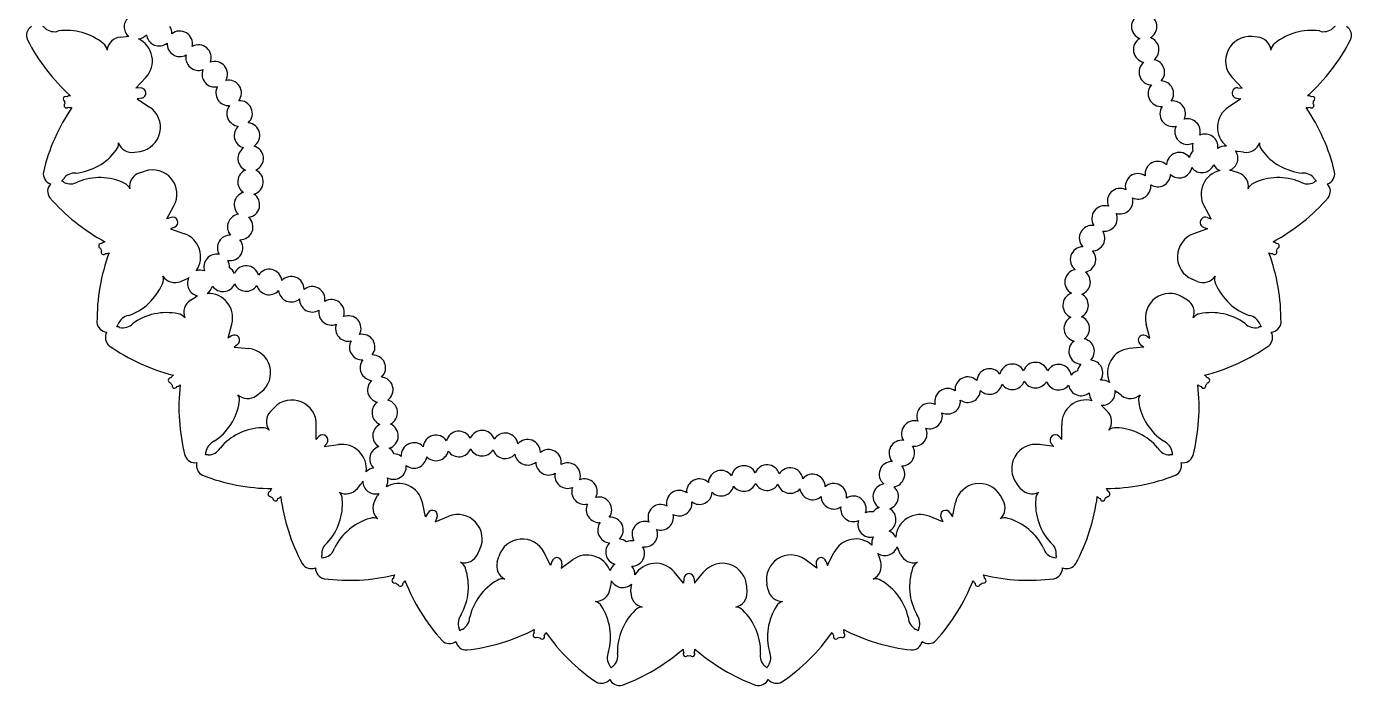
# Model space of a CAD drawing. Extents: x -11 to 241, y -9 to 175.
# Drawn here: x -11.3 to 129.4, y -8.6 to 61.4 of the extents above; entities that cross this region are included whole.
import ezdxf

# ---------------------------------------------------------------- set-up
doc = ezdxf.new("R2010")
doc.units = 0
doc.layers.get('0').update_dxf_attribs({"linetype": 'CONTINUOUS'})

msp = doc.modelspace()

# ---------------------------------------------------------------- linework, layer by layer
for p, q in [((-1.343362, 60.244118), (-0.741415, 60.290381)), ((119.396387, 60.244118), (118.794439, 60.290381)), ((0.29894, 54.812762), (1.356679, 55.958737)), ((117.754085, 54.812762), (116.696345, 55.958737)), ((0.747686, 54.845697), (0.29894, 54.812762)), ((0.88012, 53.755005), (0.436531, 53.679591)), ((0.436531, 53.679591), (1.737785, 52.820049)), ((117.616493, 53.679591), (116.315239, 52.820049)), ((117.172904, 53.755005), (117.616493, 53.679591)), ((117.305338, 54.845697), (117.754085, 54.812762)), ((0.14176, 48.013032), (0.737288, 48.112168)), ((117.911264, 48.013032), (117.315736, 48.112168)), ((0.679993, 45.829338), (1.253377, 46.018312)), ((117.373032, 45.829338), (116.799647, 46.018312)), ((3.574381, 40.948836), (4.327135, 42.314645)), ((114.478643, 40.948836), (113.72589, 42.314645)), ((4.002206, 41.088206), (3.574381, 40.948836)), ((114.050819, 41.088206), (114.478643, 40.948836)), ((4.391811, 40.060901), (3.97916, 39.881521)), ((3.97916, 39.881521), (5.448303, 39.358366)), ((114.073864, 39.881521), (112.604721, 39.358366)), ((113.661213, 40.060901), (114.073864, 39.881521)), ((5.049051, 34.309078), (5.603549, 34.547853)), ((113.003974, 34.309078), (112.449476, 34.547853)), ((6.094235, 32.317645), (6.605734, 32.638349)), ((111.958789, 32.317645), (111.447291, 32.638349)), ((10.072499, 28.271634), (10.476519, 29.777902)), ((107.980526, 28.271634), (107.576505, 29.777902)), ((10.454538, 28.50934), (10.072499, 28.271634)), ((107.598486, 28.50934), (107.980526, 28.271634)), ((11.078672, 27.605126), (10.72094, 27.332204)), ((10.72094, 27.332204), (12.272592, 27.17584)), ((107.332084, 27.332204), (105.780432, 27.17584)), ((106.974352, 27.605126), (107.332084, 27.332204)), ((13.093315, 22.177728), (13.574558, 22.542264)), ((104.95971, 22.177728), (104.478467, 22.542264)), ((14.584709, 20.494292), (15.004595, 20.928086)), ((103.468315, 20.494292), (103.048429, 20.928086)), ((19.415645, 17.517911), (19.447453, 19.077097)), ((98.637379, 17.517911), (98.605572, 19.077097)), ((19.729697, 17.840137), (19.415645, 17.517911)), ((20.552088, 17.111563), (20.270065, 16.760961)), ((20.270065, 16.760961), (21.814049, 16.980475)), ((97.782959, 16.760961), (96.238975, 16.980475)), ((97.500937, 17.111563), (97.782959, 16.760961)), ((98.323328, 17.840137), (98.637379, 17.517911)), ((23.80705, 12.324011), (24.187069, 12.793124)), ((94.245975, 12.324011), (93.865955, 12.793124)), ((25.65798, 11.046406), (25.961851, 11.56808)), ((92.395045, 11.046406), (92.091174, 11.56808)), ((31.060832, 9.312633), (30.718577, 10.834124)), ((86.992192, 9.312633), (87.334447, 10.834124)), ((31.288644, 9.700653), (31.060832, 9.312633)), ((32.071574, 8.782154), (33.518159, 9.36479)), ((32.261497, 9.190061), (32.071574, 8.782154)), ((85.981451, 8.782154), (84.534865, 9.36479)), ((85.791528, 9.190061), (85.981451, 8.782154)), ((86.764381, 9.700653), (86.992192, 9.312633)), ((36.567612, 5.32059), (36.824322, 5.867016)), ((81.485413, 5.32059), (81.228702, 5.867016)), ((38.670508, 4.523066), (38.840704, 5.102303)), ((44.331282, 4.13266), (43.634856, 5.528033)), ((44.459615, 4.563925), (44.331282, 4.13266)), ((45.439605, 3.859483), (46.704722, 4.771379)), ((45.526391, 4.300988), (45.439605, 3.859483)), ((72.613419, 3.859483), (71.348302, 4.771379)), ((72.526633, 4.300988), (72.613419, 3.859483)), ((73.59341, 4.563925), (73.721742, 4.13266)), ((73.721742, 4.13266), (74.418168, 5.528033)), ((79.382517, 4.523066), (79.21232, 5.102303)), ((58.455766, 2.279035), (57.445642, 3.467195)), ((59.597259, 2.279035), (60.607382, 3.467195)), ((50.633403, 1.574478), (50.751886, 2.16646)), ((52.866053, 1.303385), (52.892683, 1.90652)), ((58.477161, 2.72848), (58.455766, 2.279035)), ((59.575864, 2.72848), (59.597259, 2.279035)), ((65.186972, 1.303385), (65.160341, 1.90652)), ((67.419621, 1.574478), (67.301138, 2.16646))]:
    msp.add_line(p, q)
for centre, radius, start, end in [((0.396507, 61.339692), 1.35552, 125.454984, 230.288234), ((107.36977, 61.368642), 1.35552, 109.629067, 250.370933), ((107.36977, 61.368642), 1.35552, 299.102751, 60.897249), ((-10.189347, 60.408685), 1.138673, 122.536528, 202.93983), ((-10.189347, 60.408685), 1.138673, 42.826803, 57.463472), ((-8.385165, 62.288731), 1.47048, 228.775365, 288.276494), ((-7.063264, 54.828828), 6.124392, 50.662347, 98.079404), ((2.751633, 60.654532), 1.35552, 357.38137, 31.79055), ((4.952334, 59.533967), 1.35552, 347.907686, 128.649552), ((125.116288, 54.828828), 6.124392, 81.920596, 129.337653), ((126.43819, 62.288731), 1.47048, 251.723506, 311.224635), ((128.242372, 60.408685), 1.138673, 122.536528, 137.173197), ((128.242372, 60.408685), 1.138673, 337.06017, 57.463472), ((7.236633, 69.462418), 20.772922, 207.207096, 228.008079), ((-3.786322, 58.727994), 1.033378, 7.456032, 54.147835), ((-1.224982, 58.703833), 1.544828, 94.394906, 174.120089), ((-0.543281, 57.712407), 2.585577, 88.366357, 94.394906), ((-0.543281, 57.712407), 2.585577, 317.292879, 64.790514), ((0.396507, 61.397591), 1.35552, 276.841958, 318.123236), ((2.751633, 60.654532), 1.35552, 186.855054, 308.649552), ((4.952334, 59.533967), 1.35552, 177.38137, 299.175867), ((6.938582, 58.066461), 1.35552, 338.714915, 119.175867), ((107.573705, 58.907511), 1.35552, 119.102751, 259.844617), ((107.573705, 58.907511), 1.35552, 308.576436, 70.370933), ((118.596305, 57.712407), 2.585577, 85.605094, 222.707121), ((119.278006, 58.703833), 1.544828, 5.879911, 85.605094), ((121.839347, 58.727994), 1.033378, 125.852165, 172.543968), ((110.816392, 69.462418), 20.772922, 311.991921, 332.792904), ((6.938582, 58.066461), 1.35552, 167.907686, 289.983097), ((108.179947, 56.513513), 1.35552, 317.182965, 79.844617), ((8.664876, 56.300487), 1.35552, 158.714915, 282.297301), ((8.664876, 56.300487), 1.35552, 331.029119, 109.983097), ((108.179947, 56.513513), 1.35552, 128.576436, 268.451147), ((10.139478, 54.319502), 1.35552, 151.029119, 273.690771), ((10.139478, 54.319502), 1.35552, 322.422589, 102.297301), ((109.13762, 54.237197), 1.35552, 137.182965, 276.136943), ((109.13762, 54.237197), 1.35552, 324.868762, 88.451147), ((-7.162793, 53.690103), 0.261634, 58.714716, 238.714716), ((-6.671354, 53.391476), 0.631777, 89.059929, 124.250579), ((0.813903, 54.300351), 0.549351, 276.923077, 96.923077), ((11.301026, 52.140153), 1.35552, 312.948905, 93.690771), ((117.239121, 54.300351), 0.549351, 83.076923, 263.076923), ((124.724378, 53.391476), 0.631777, 55.440139, 90.940071), ((125.217224, 53.68914), 0.260081, 301.130643, 121.130643), ((10.67852, 41.115926), 20.772922, 145.838075, 166.639058), ((-7.078643, 52.984517), 0.260081, 134.976797, 314.976797), ((-6.671354, 53.391476), 0.631777, 173.178853, 200.667301), ((-6.671354, 53.391476), 0.631777, 249.286293, 284.786224), ((0.312715, 50.662648), 2.585577, 279.451248, 56.553275), ((11.301026, 52.140153), 1.35552, 142.422589, 264.217087), ((110.391125, 52.109409), 1.35552, 144.868762, 285.329714), ((110.391125, 52.109409), 1.35552, 334.061532, 96.136943), ((117.740309, 50.662648), 2.585577, 123.446725, 230.94436), ((124.724378, 53.391476), 0.631777, 255.213776, 290.404425), ((107.374504, 41.115926), 20.772922, 13.360942, 34.161925), ((125.130071, 52.983918), 0.261634, 224.868562, 44.868562), ((124.724378, 53.391476), 0.631777, 339.332699, 6.821147), ((12.088022, 49.799343), 1.35552, 132.948905, 254.743403), ((12.088022, 49.799343), 1.35552, 303.475221, 84.217087), ((111.968459, 50.209206), 1.35552, 154.061532, 294.803398), ((111.968459, 50.209206), 1.35552, 343.535216, 105.329714), ((113.837043, 48.59454), 1.35552, 353.0089, 114.803398), ((-6.707895, 51.902102), 6.124392, 275.76675, 323.183807), ((-2.593044, 48.900462), 1.033378, 319.698319, 6.390122), ((-0.111913, 49.53689), 1.544828, 199.726065, 279.451248), ((12.479, 47.360923), 1.35552, 123.475221, 245.269718), ((12.479, 47.360923), 1.35552, 294.001537, 74.743403), ((111.090326, 46.646481), 1.35552, 37.504295, 178.24616), ((113.495248, 47.207823), 1.35552, 134.363296, 168.772476), ((113.837043, 48.59454), 1.35552, 163.535216, 197.944396), ((115.945908, 47.309454), 1.35552, 82.995804, 124.277082), ((115.959764, 47.365671), 1.35552, 291.60883, 36.442081), ((117.740309, 50.662648), 2.585577, 254.520203, 260.548752), ((118.164938, 49.53689), 1.544828, 260.548752, 340.273935), ((120.646068, 48.900462), 1.033378, 173.609878, 220.301681), ((124.760919, 51.902102), 6.124392, 216.816193, 264.23325), ((108.810598, 45.696959), 1.35552, 46.977979, 187.438931), ((113.495248, 47.207823), 1.35552, 217.504295, 337.162036), ((115.945908, 47.309454), 1.35552, 207.587465, 245.492658), ((-8.407793, 45.736265), 1.138673, 170.906324, 251.309626), ((-8.407793, 45.736265), 1.138673, 316.382681, 331.019351), ((-6.206113, 44.342617), 1.47048, 85.56966, 145.070789), ((-3.577735, 39.202544), 6.124392, 64.508501, 111.925558), ((1.163548, 44.362141), 1.544828, 108.24106, 187.966242), ((2.062703, 43.562666), 2.585577, 331.139033, 108.24106), ((12.463295, 44.891407), 1.35552, 114.001537, 236.663189), ((12.463295, 44.891407), 1.35552, 285.395007, 65.269718), ((106.711842, 44.395429), 1.35552, 56.170749, 195.124727), ((108.810598, 45.696959), 1.35552, 236.170749, 358.24616), ((111.090326, 46.646481), 1.35552, 226.977979, 348.772476), ((115.990321, 43.562666), 2.585577, 103.570781, 208.860967), ((115.990321, 43.562666), 2.585577, 71.75894, 79.557386), ((116.889477, 44.362141), 1.544828, 352.033758, 71.75894), ((121.630759, 39.202544), 6.124392, 68.074442, 115.491499), ((124.259137, 44.342617), 1.47048, 34.929211, 94.43034), ((126.460817, 45.736265), 1.138673, 208.980649, 223.617319), ((126.460817, 45.736265), 1.138673, 288.690374, 9.093676), ((-7.948327, 43.87214), 1.138673, 136.382681, 216.785984), ((-7.948327, 43.87214), 1.138673, 56.672957, 71.309626), ((-6.646496, 46.129325), 1.47048, 242.621519, 302.122648), ((-1.329147, 43.772631), 1.033378, 21.302185, 67.993988), ((12.078209, 42.45205), 1.35552, 105.395007, 228.977392), ((104.806008, 42.824904), 1.35552, 63.856546, 203.731257), ((106.711842, 44.395429), 1.35552, 243.856546, 7.438931), ((119.382171, 43.772631), 1.033378, 112.006012, 158.697815), ((124.699521, 46.129325), 1.47048, 237.877352, 297.378481), ((126.001352, 43.87214), 1.138673, 108.690374, 123.327043), ((126.001352, 43.87214), 1.138673, 323.214016, 43.617319), ((6.804585, 56.833098), 20.772922, 221.05325, 241.854233), ((12.078209, 42.45205), 1.35552, 277.709211, 56.663189), ((103.156661, 40.986859), 1.35552, 72.463075, 213.204941), ((104.806008, 42.824904), 1.35552, 252.463075, 15.124727), ((111.248439, 56.833098), 20.772922, 298.145767, 318.94675), ((4.197008, 40.574554), 0.549351, 290.769231, 110.769231), ((11.370341, 40.086109), 1.35552, 97.709211, 219.784622), ((11.370341, 40.086109), 1.35552, 268.51644, 48.977392), ((103.156661, 40.986859), 1.35552, 261.936759, 23.731257), ((113.856016, 40.574554), 0.549351, 69.230769, 249.230769), ((101.832341, 38.90241), 1.35552, 81.936759, 222.678625), ((101.832341, 38.90241), 1.35552, 271.410444, 33.204941), ((-3.401857, 38.07309), 0.261634, 72.56087, 252.56087), ((-2.853232, 37.90075), 0.631777, 102.906083, 138.096733), ((4.580943, 36.922613), 2.585577, 325.109242, 70.399429), ((10.29359, 37.863642), 1.35552, 88.51644, 210.310938), ((10.29359, 37.863642), 1.35552, 259.042756, 39.784622), ((113.472081, 36.922613), 2.585577, 109.600571, 246.702598), ((120.906257, 37.90075), 0.631777, 41.593985, 77.093917), ((121.456017, 38.071818), 0.260081, 287.284489, 107.284489), ((16.930217, 30.134001), 20.772922, 159.684228, 180.485212), ((-2.853232, 37.90075), 0.631777, 187.025007, 214.513455), ((-3.151295, 37.408145), 0.260081, 148.822951, 328.822951), ((-2.853232, 37.90075), 0.631777, 263.132447, 298.632378), ((8.865718, 35.848713), 1.35552, 79.042756, 198.700498), ((100.869172, 36.628413), 1.35552, 91.410444, 232.152309), ((100.869172, 36.628413), 1.35552, 280.884128, 42.678625), ((120.906257, 37.90075), 0.631777, 241.367622, 276.558272), ((101.122808, 30.134001), 20.772922, 359.514788, 20.315772), ((121.202626, 37.407946), 0.261634, 211.022408, 31.022408), ((120.906257, 37.90075), 0.631777, 325.486545, 352.974993), ((7.098767, 34.147553), 1.35552, 69.125927, 107.03112), ((8.865718, 35.848713), 1.35552, 355.901758, 30.310938), ((9.529444, 34.584089), 1.35552, 25.073678, 59.482858), ((11.998821, 34.614594), 1.35552, 15.599994, 156.341859), ((14.439541, 34.238238), 1.35552, 6.407223, 146.868175), ((100.293427, 34.226899), 1.35552, 100.884128, 240.758839), ((100.293427, 34.226899), 1.35552, 289.490657, 52.152309), ((-2.532281, 36.445909), 6.124392, 289.612904, 337.02996), ((2.181339, 34.516239), 1.033378, 333.544473, 20.236276), ((4.438065, 35.727947), 1.544828, 213.572219, 293.297402), ((4.580943, 36.922613), 2.585577, 293.297402, 301.095848), ((7.125674, 34.096286), 1.35552, 153.147291, 257.980542), ((7.098767, 34.147553), 1.35552, 304.534265, 345.815544), ((9.529444, 34.584089), 1.35552, 214.547362, 336.341859), ((11.998821, 34.614594), 1.35552, 205.073678, 326.868175), ((14.439541, 34.238238), 1.35552, 195.599994, 317.675405), ((16.788787, 33.476794), 1.35552, 358.721427, 137.675405), ((113.614959, 35.727947), 1.544828, 246.702598, 326.427781), ((115.871685, 34.516239), 1.033378, 159.763724, 206.455527), ((120.585306, 36.445909), 6.124392, 202.97004, 250.387096), ((7.979217, 30.447744), 2.585577, 116.058665, 122.087214), ((7.979217, 30.447744), 2.585577, 344.985187, 92.482821), ((16.788787, 33.476794), 1.35552, 186.407223, 309.989608), ((19.015092, 32.408001), 1.35552, 178.721427, 301.383079), ((19.015092, 32.408001), 1.35552, 350.114897, 129.989608), ((21.056385, 31.018081), 1.35552, 340.641213, 121.383079), ((100.083547, 31.766268), 1.35552, 109.490657, 248.444635), ((100.083547, 31.766268), 1.35552, 297.176454, 60.758839), ((110.073808, 30.447744), 2.585577, 57.912786, 195.014813), ((3.546125, 24.864474), 6.124392, 78.354655, 125.771712), ((6.914862, 31.008805), 1.544828, 122.087214, 201.812396), ((21.056385, 31.018081), 1.35552, 170.114897, 291.909394), ((111.138162, 31.008805), 1.544828, 338.187604, 57.912786), ((114.506899, 24.864474), 6.124392, 54.228288, 101.645345), ((-2.707202, 30.052427), 1.138673, 184.752478, 265.15578), ((-2.707202, 30.052427), 1.138673, 330.228835, 344.865505), ((-0.235977, 29.226174), 1.47048, 99.415814, 158.916943), ((-1.091151, 30.855572), 1.47048, 256.467672, 315.968801), ((4.63568, 29.839885), 1.033378, 35.148339, 81.840142), ((22.841065, 29.311132), 1.35552, 160.641213, 282.43571), ((22.841065, 29.311132), 1.35552, 331.167529, 111.909394), ((100.204639, 29.299673), 1.35552, 117.176454, 257.637406), ((100.204639, 29.299673), 1.35552, 306.369224, 68.444635), ((113.417345, 29.839885), 1.033378, 98.159858, 144.851661), ((119.144175, 30.855572), 1.47048, 224.031199, 283.532328), ((118.289001, 29.226174), 1.47048, 21.083057, 80.584186), ((120.760226, 30.052427), 1.138673, 195.134495, 209.771165), ((120.760226, 30.052427), 1.138673, 274.84422, 355.247522), ((-1.814973, 28.352428), 1.138673, 150.228835, 230.632137), ((-1.814973, 28.352428), 1.138673, 70.519111, 85.15578), ((10.766605, 28.057233), 0.549351, 304.615385, 124.615385), ((24.320448, 27.333715), 1.35552, 321.693844, 102.43571), ((100.71823, 26.884103), 1.35552, 315.842909, 77.637406), ((107.286419, 28.057233), 0.549351, 55.384615, 235.384615), ((119.867998, 28.352428), 1.138673, 94.84422, 109.480889), ((119.867998, 28.352428), 1.138673, 309.367863, 29.771165), ((9.407486, 44.467368), 20.772922, 234.899403, 255.700387), ((12.01335, 24.603293), 2.585577, 307.143555, 84.245583), ((24.320448, 27.333715), 1.35552, 151.167529, 272.962026), ((100.71823, 26.884103), 1.35552, 126.369224, 267.11109), ((106.039674, 24.603293), 2.585577, 95.754417, 203.252052), ((108.645539, 44.467368), 20.772922, 284.299613, 305.100597), ((25.454183, 25.139769), 1.35552, 141.693844, 264.355496), ((25.454183, 25.139769), 1.35552, 313.087315, 92.962026), ((93.36193, 24.179131), 1.35552, 28.478442, 167.432419), ((95.825137, 24.356237), 1.35552, 19.285671, 159.746623), ((98.285001, 24.137555), 1.35552, 9.811987, 150.553853), ((101.622406, 24.586012), 1.35552, 135.842909, 170.252089), ((101.622406, 24.586012), 1.35552, 325.316593, 87.11109), ((3.987188, 23.80993), 0.261634, 86.407024, 266.407024), ((4.561115, 23.773892), 0.631777, 116.752237, 151.942887), ((26.246832, 22.800867), 1.35552, 305.401518, 84.355496), ((88.629932, 22.813167), 1.35552, 44.770767, 185.512633), ((90.944538, 23.674185), 1.35552, 36.164238, 176.038949), ((100.675322, 23.516976), 1.35552, 106.670988, 141.080168), ((113.49191, 23.773892), 0.631777, 27.747831, 63.247763), ((114.066634, 23.808423), 0.260081, 273.438335, 93.438335), ((4.561115, 23.773892), 0.631777, 200.871161, 228.359609), ((4.389601, 23.22427), 0.260081, 162.669105, 342.669105), ((4.561115, 23.773892), 0.631777, 276.978601, 312.478532), ((25.628397, 20.96732), 20.772922, 173.530382, 194.331366), ((26.246832, 22.800867), 1.35552, 133.087315, 256.6697), ((86.488612, 21.582921), 1.35552, 54.244452, 194.986318), ((88.629932, 22.813167), 1.35552, 234.244452, 356.038949), ((90.944538, 23.674185), 1.35552, 224.770767, 347.432419), ((93.36193, 24.179131), 1.35552, 216.164238, 339.746623), ((95.825137, 24.356237), 1.35552, 208.478442, 330.553853), ((98.285001, 24.137555), 1.35552, 199.285671, 321.080168), ((100.675322, 23.516976), 1.35552, 189.811987, 309.469728), ((102.892504, 22.468087), 1.35552, 55.303496, 96.584774), ((102.930899, 22.511426), 1.35552, 263.916522, 8.749773), ((106.039674, 24.603293), 2.585577, 226.827895, 232.856445), ((92.424627, 20.96732), 20.772922, 345.668634, 6.469618), ((113.49191, 23.773892), 0.631777, 227.521468, 262.712118), ((113.661731, 23.224482), 0.261634, 197.176255, 17.176255), ((113.49191, 23.773892), 0.631777, 311.640391, 339.128839), ((5.220906, 22.438135), 6.124392, 303.459058, 350.876114), ((10.259357, 21.692581), 1.033378, 347.390627, 34.08243), ((12.160526, 23.409149), 1.544828, 227.418373, 307.143555), ((16.862414, 19.129831), 2.585577, 358.83134, 135.933368), ((26.719554, 20.376968), 1.35552, 125.401518, 247.47693), ((26.719554, 20.376968), 1.35552, 296.208748, 76.6697), ((84.57899, 20.017004), 1.35552, 63.718136, 204.460002), ((86.488612, 21.582921), 1.35552, 243.718136, 5.512633), ((101.190611, 19.129831), 2.585577, 75.878473, 181.16866), ((102.892504, 22.468087), 1.35552, 179.895158, 217.800351), ((101.190611, 19.129831), 2.585577, 44.066632, 51.865078), ((105.892498, 23.409149), 1.544828, 232.856445, 312.581627), ((107.793667, 21.692581), 1.033378, 145.91757, 192.609373), ((112.832119, 22.438135), 6.124392, 189.123886, 236.540942), ((15.694717, 19.419873), 1.544828, 135.933368, 215.65855), ((84.57899, 20.017004), 1.35552, 253.19182, 14.986318), ((102.358308, 19.419873), 1.544828, 324.34145, 44.066632), ((13.894303, 12.647893), 6.124392, 92.200809, 139.617865), ((13.761504, 17.739475), 1.033378, 48.994493, 95.686296), ((26.79897, 17.90868), 1.35552, 116.208748, 238.003245), ((26.79897, 17.90868), 1.35552, 286.735064, 67.47693), ((34.588852, 17.042787), 1.35552, 26.413734, 165.367712), ((37.05684, 17.131034), 1.35552, 17.807205, 157.681916), ((82.953153, 18.15813), 1.35552, 73.19182, 213.066531), ((82.953153, 18.15813), 1.35552, 261.79835, 24.460002), ((104.291521, 17.739475), 1.033378, 84.313704, 131.005507), ((104.158721, 12.647893), 6.124392, 40.382135, 87.799191), ((9.178279, 15.977733), 1.47048, 113.261968, 172.763097), ((20.140892, 17.47585), 0.549351, 318.461538, 138.461538), ((22.177991, 14.420641), 2.585577, 352.80155, 98.091736), ((29.818786, 15.824252), 1.35552, 43.292301, 184.034167), ((32.154837, 16.625263), 1.35552, 34.099531, 174.560483), ((39.510243, 16.848957), 1.35552, 8.333521, 149.075386), ((41.883757, 16.166911), 1.35552, 358.859836, 139.601702), ((81.623802, 16.076886), 1.35552, 81.79835, 220.752328), ((95.875033, 14.420641), 2.585577, 81.908264, 219.010291), ((97.912132, 17.47585), 0.549351, 41.538462, 221.538462), ((108.874745, 15.977733), 1.47048, 7.236903, 66.738032), ((6.581128, 16.188575), 1.138673, 198.598632, 279.001934), ((6.581128, 16.188575), 1.138673, 344.074989, 358.711659), ((7.854267, 14.751499), 1.138673, 84.365264, 99.001934), ((7.958015, 17.355128), 1.47048, 270.313826, 329.814955), ((26.471037, 15.460984), 1.35552, 106.735064, 226.392805), ((26.471037, 15.460984), 1.35552, 23.594065, 58.003245), ((27.646437, 14.649664), 1.35552, 52.765985, 87.175166), ((29.818786, 15.824252), 1.35552, 232.765985, 354.560483), ((32.154837, 16.625263), 1.35552, 223.292301, 345.367712), ((34.588852, 17.042787), 1.35552, 214.099531, 337.681916), ((37.05684, 17.131034), 1.35552, 206.413734, 329.075386), ((39.510243, 16.848957), 1.35552, 197.807205, 319.601702), ((41.883757, 16.166911), 1.35552, 188.333521, 310.128018), ((44.112638, 15.103499), 1.35552, 349.386152, 130.128018), ((81.623802, 16.076886), 1.35552, 269.484146, 33.066531), ((110.09501, 17.355128), 1.47048, 210.185045, 269.686174), ((110.198758, 14.751499), 1.138673, 80.998066, 95.634736), ((111.471896, 16.188575), 1.138673, 181.288341, 195.925011), ((111.471896, 16.188575), 1.138673, 260.998066, 341.401368), ((7.854267, 14.751499), 1.138673, 164.074989, 244.478291), ((25.697048, 13.133539), 1.35552, 96.818235, 134.723428), ((27.646437, 14.649664), 1.35552, 242.23967, 4.034167), ((44.112638, 15.103499), 1.35552, 178.859836, 300.654334), ((46.136088, 13.687729), 1.35552, 340.779622, 120.654334), ((62.435043, 12.878756), 1.35552, 36.025828, 176.767694), ((64.853648, 13.377861), 1.35552, 26.552144, 167.29401), ((67.321416, 13.472069), 1.35552, 17.07846, 157.820326), ((69.771033, 13.158812), 1.35552, 8.47193, 148.346641), ((80.584739, 13.83655), 1.35552, 89.484146, 229.945098), ((80.584739, 13.83655), 1.35552, 278.676917, 40.752328), ((110.198758, 14.751499), 1.138673, 295.521709, 15.925011), ((14.894064, 33.083878), 20.772922, 248.745557, 269.546541), ((22.177991, 14.420641), 2.585577, 320.989709, 328.788155), ((25.744698, 13.100648), 1.35552, 180.839599, 285.67285), ((25.697048, 13.133539), 1.35552, 332.226573, 13.507851), ((28.196035, 10.266685), 2.585577, 12.677494, 120.175129), ((46.136088, 13.687729), 1.35552, 169.386152, 292.047804), ((47.924885, 11.985097), 1.35552, 333.093826, 112.047804), ((60.131575, 11.988369), 1.35552, 45.499512, 185.374224), ((64.853648, 13.377861), 1.35552, 216.025828, 337.820326), ((67.321416, 13.472069), 1.35552, 206.552144, 328.346641), ((69.771033, 13.158812), 1.35552, 197.07846, 319.740112), ((72.146187, 12.482501), 1.35552, 0.786134, 139.740112), ((74.409554, 11.494612), 1.35552, 351.593363, 132.054315), ((79.91693, 11.458992), 1.35552, 98.676917, 239.418782), ((89.85699, 10.266685), 2.585577, 30.220479, 167.322506), ((103.15896, 33.083878), 20.772922, 270.453459, 291.254443), ((14.574919, 11.729545), 0.261634, 100.253178, 280.253178), ((15.140793, 11.831904), 0.631777, 130.598391, 165.789041), ((15.140793, 11.831904), 0.631777, 214.717314, 242.205763), ((15.105796, 11.257208), 0.260081, 176.515259, 356.515259), ((15.140793, 11.831904), 0.631777, 290.824754, 326.324686), ((36.267555, 14.148617), 20.772922, 187.376536, 208.17752), ((22.606668, 13.296418), 1.544828, 241.264527, 320.989709), ((21.171545, 11.174751), 1.033378, 1.236781, 47.928584), ((28.196035, 10.266685), 2.585577, 143.750972, 149.779521), ((47.924885, 11.985097), 1.35552, 160.779622, 284.362008), ((49.469902, 10.058525), 1.35552, 323.901056, 104.362008), ((57.98729, 10.763299), 1.35552, 54.106042, 193.06002), ((60.131575, 11.988369), 1.35552, 234.106042, 356.767694), ((62.435043, 12.878756), 1.35552, 225.499512, 347.29401), ((72.146187, 12.482501), 1.35552, 188.47193, 312.054315), ((74.409554, 11.494612), 1.35552, 180.786134, 302.861545), ((76.486029, 10.157822), 1.35552, 342.119679, 122.861545), ((79.91693, 11.458992), 1.35552, 288.150601, 49.945098), ((95.446357, 13.296418), 1.544828, 219.010291, 298.735473), ((96.881479, 11.174751), 1.033378, 132.071416, 178.763219), ((81.785469, 14.148617), 20.772922, 331.82248, 352.623464), ((102.912232, 11.831904), 0.631777, 213.675314, 248.865964), ((102.945636, 11.257818), 0.261634, 183.330101, 3.330101), ((102.912232, 11.831904), 0.631777, 297.794237, 325.282686), ((102.912232, 11.831904), 0.631777, 13.901678, 49.401609), ((103.47852, 11.727891), 0.260081, 259.592182, 79.592182), ((16.101079, 10.69286), 6.124392, 317.305212, 4.722268), ((26.992857, 10.26885), 1.544828, 149.779521, 229.504704), ((31.77507, 9.445357), 0.549351, 332.307692, 152.307692), ((49.469902, 10.058525), 1.35552, 153.093826, 275.169237), ((56.02611, 9.262457), 1.35552, 61.791838, 202.252791), ((57.98729, 10.763299), 1.35552, 241.791838, 5.374224), ((76.486029, 10.157822), 1.35552, 171.593363, 293.387861), ((78.314156, 8.497489), 1.35552, 78.978681, 113.387861), ((79.649563, 9.003942), 1.35552, 108.150601, 142.559781), ((79.649563, 9.003942), 1.35552, 297.624285, 59.418782), ((86.277954, 9.445357), 0.549351, 27.692308, 207.692308), ((91.060167, 10.26885), 1.544828, 310.495296, 30.220479), ((101.951945, 10.69286), 6.124392, 175.277732, 222.694788), ((26.865402, 3.262785), 6.124392, 106.046963, 153.464019), ((25.517966, 8.174633), 1.033378, 62.840647, 109.53245), ((34.484134, 6.966436), 2.585577, 334.835863, 111.93789), ((50.687293, 7.909871), 1.35552, 143.901056, 265.695553), ((50.687293, 7.909871), 1.35552, 314.427371, 95.169237), ((54.329888, 7.46758), 1.35552, 70.984609, 211.726475), ((56.02611, 9.262457), 1.35552, 250.984609, 13.06002), ((78.314156, 8.497489), 1.35552, 162.119679, 281.777421), ((83.56889, 6.966436), 2.585577, 68.06211, 175.559744), ((92.535059, 8.174633), 1.033378, 70.46755, 117.159353), ((91.187623, 3.262785), 6.124392, 26.535981, 73.953037), ((54.329888, 7.46758), 1.35552, 260.458293, 22.252791), ((79.78993, 6.538369), 1.35552, 152.20285, 190.108043), ((79.78993, 6.538369), 1.35552, 27.611188, 68.892467), ((21.489534, 5.367248), 1.47048, 127.108122, 186.609251), ((19.975096, 6.412589), 1.47048, 284.15998, 343.661109), ((41.321411, 4.373399), 2.585577, 26.523648, 163.625675), ((51.534423, 5.590146), 1.35552, 134.427371, 254.085113), ((51.534423, 5.590146), 1.35552, 51.286373, 85.695553), ((52.952227, 5.417993), 1.35552, 80.458293, 114.867473), ((52.952227, 5.417993), 1.35552, 269.931977, 31.726475), ((76.731614, 4.373399), 2.585577, 48.186165, 153.476352), ((79.844067, 6.5589), 1.35552, 236.224215, 341.057465), ((83.56889, 6.966436), 2.585577, 199.135588, 205.164137), ((98.077929, 6.412589), 1.47048, 196.338891, 255.84002), ((96.563491, 5.367248), 1.47048, 353.390749, 52.891878), ((18.917393, 4.950424), 1.138673, 212.444786, 292.848088), ((18.917393, 4.950424), 1.138673, 357.921143, 12.557812), ((20.497452, 3.859788), 1.138673, 98.211418, 112.848088), ((35.169398, 5.97747), 1.544828, 255.110681, 334.835863), ((34.283726, 3.574008), 1.033378, 15.082935, 61.774738), ((40.152678, 4.087562), 1.544828, 163.625675, 243.350858), ((44.993003, 4.432456), 0.549351, 346.153846, 166.153846), ((48.216591, 2.67389), 2.585577, 20.493858, 125.784044), ((51.930707, 3.169605), 1.35552, 124.510542, 162.415735), ((55.475743, 1.792469), 2.585577, 40.369802, 147.867437), ((62.577281, 1.792469), 2.585577, 2.528171, 139.630198), ((69.836434, 2.67389), 2.585577, 54.215956, 191.317983), ((73.060022, 4.432456), 0.549351, 13.846154, 193.846154), ((77.900347, 4.087562), 1.544828, 296.649142, 16.374325), ((76.731614, 4.373399), 2.585577, 16.374325, 24.172771), ((82.883626, 5.97747), 1.544828, 205.164137, 284.889319), ((83.769299, 3.574008), 1.033378, 118.225262, 164.917065), ((97.555573, 3.859788), 1.138673, 67.151912, 81.788582), ((99.135631, 4.950424), 1.138673, 167.442188, 182.078857), ((99.135631, 4.950424), 1.138673, 247.151912, 327.555214), ((20.497452, 3.859788), 1.138673, 177.921143, 258.324445), ((22.94546, 23.344195), 20.772922, 262.591711, 283.392695), ((28.270949, 2.768812), 0.631777, 144.444545, 179.635195), ((29.475922, 1.892678), 6.124392, 331.151365, 18.568422), ((51.930707, 3.169605), 1.35552, 359.918881, 41.200159), ((59.026512, 2.72848), 0.549351, 360, 180), ((88.577102, 1.892678), 6.124392, 161.431578, 208.848635), ((95.107564, 23.344195), 20.772922, 256.607305, 277.408289), ((89.782075, 2.768812), 0.631777, 0.055524, 35.555455), ((97.555573, 3.859788), 1.138673, 281.675555, 2.078857), ((27.746015, 2.534005), 0.261634, 114.099331, 294.099331), ((28.270949, 2.768812), 0.631777, 228.563468, 256.051916), ((28.374503, 2.20244), 0.260081, 190.361412, 10.361412), ((28.270949, 2.768812), 0.631777, 304.670908, 340.17084), ((48.22938, 10.07417), 20.772922, 201.22269, 222.023673), ((41.705587, -2.745422), 6.124392, 119.893116, 167.310173), ((39.221823, 1.701235), 1.033378, 76.686801, 123.378604), ((49.118618, 1.877656), 1.544828, 268.956834, 348.682017), ((48.216591, 2.67389), 2.585577, 348.682017, 356.480463), ((51.988185, 3.162625), 1.35552, 208.531907, 313.365158), ((55.475743, 1.792469), 2.585577, 171.44328, 177.471829), ((68.934407, 1.877656), 1.544828, 191.317983, 271.043166), ((78.831202, 1.701235), 1.033378, 56.621396, 103.313199), ((76.347438, -2.745422), 6.124392, 12.689827, 60.106884), ((69.823644, 10.07417), 20.772922, 317.976327, 338.77731), ((89.782075, 2.768812), 0.631777, 199.82916, 235.01981), ((89.677121, 2.203414), 0.261634, 169.483947, 349.483947), ((89.782075, 2.768812), 0.631777, 283.948084, 311.436532), ((90.307016, 2.532299), 0.260081, 245.746028, 65.746028), ((48.833867, -0.667922), 1.033378, 28.929088, 75.620891), ((54.409377, 1.235242), 1.544828, 177.471829, 257.197012), ((63.643648, 1.235242), 1.544828, 282.802988, 2.528171), ((69.219157, -0.667922), 1.033378, 104.379109, 151.070912), ((35.982301, -1.98864), 1.47048, 140.954275, 200.455405), ((34.261703, -1.336104), 1.47048, 298.006134, 357.507263), ((44.568139, -3.450978), 6.124392, 344.997519, 32.414576), ((57.552401, -5.027553), 6.124392, 133.73927, 181.156327), ((54.076656, -1.304511), 1.033378, 90.532955, 137.224758), ((63.976368, -1.304511), 1.033378, 42.775242, 89.467045), ((60.500623, -5.027553), 6.124392, 358.843673, 46.26073), ((73.484886, -3.450978), 6.124392, 147.585424, 195.002481), ((83.791322, -1.336104), 1.47048, 182.492737, 241.993866), ((82.070723, -1.98864), 1.47048, 339.544595, 39.045725), ((33.584655, -3.008906), 1.138673, 11.767297, 26.403966), ((35.379806, -3.689717), 1.138673, 112.057572, 126.694242), ((33.093755, 15.814356), 20.772922, 276.437865, 297.238848), ((43.188507, -2.888672), 0.631777, 158.290699, 193.481349), ((74.864517, -2.888672), 0.631777, 346.20937, 21.709301), ((84.959269, 15.814356), 20.772922, 242.761152, 263.562135), ((82.673219, -3.689717), 1.138673, 53.305758, 67.942428), ((84.46837, -3.008906), 1.138673, 153.596034, 168.232703), ((33.584655, -3.008906), 1.138673, 226.290939, 306.694242), ((35.379806, -3.689717), 1.138673, 191.767297, 272.170599), ((42.735019, -3.242281), 0.261634, 127.945485, 307.945485), ((43.188507, -2.888672), 0.631777, 242.409622, 269.89807), ((43.424594, -3.413804), 0.260081, 204.207566, 24.207566), ((43.188507, -2.888672), 0.631777, 318.517062, 354.016994), ((60.818696, 8.980772), 20.772922, 215.068844, 235.869827), ((57.234329, 8.980772), 20.772922, 304.130173, 324.931156), ((74.864517, -2.888672), 0.631777, 185.983006, 221.173656), ((74.627304, -3.412523), 0.261634, 155.637793, 335.637793), ((74.864517, -2.888672), 0.631777, 270.10193, 297.590378), ((75.317603, -3.243938), 0.260081, 231.899874, 51.899874), ((82.673219, -3.689717), 1.138673, 267.829401, 348.232703), ((84.46837, -3.008906), 1.138673, 233.305758, 313.709061), ((51.814314, -5.662434), 1.47048, 154.800429, 214.301558), ((49.987551, -5.440624), 1.47048, 311.852288, 11.353417), ((44.749168, 10.931966), 20.772922, 290.284019, 311.085002), ((59.026512, -4.811754), 0.631777, 172.136852, 207.327502), ((58.670826, -5.263614), 0.261634, 141.791639, 321.791639), ((59.026512, -4.811754), 0.631777, 256.255776, 283.744224), ((59.381411, -5.265127), 0.260081, 218.05372, 38.05372), ((59.026512, -4.811754), 0.631777, 332.363216, 7.863148), ((73.303856, 10.931966), 20.772922, 228.914998, 249.715981), ((68.065473, -5.440624), 1.47048, 168.646583, 228.147712), ((66.238711, -5.662434), 1.47048, 325.698442, 25.199571), ((49.730504, -7.226846), 1.138673, 25.613451, 40.25012), ((51.63642, -7.458266), 1.138673, 125.903726, 140.540396), ((66.416604, -7.458266), 1.138673, 39.459604, 54.096274), ((68.32252, -7.226846), 1.138673, 139.74988, 154.386549), ((49.730504, -7.226846), 1.138673, 240.137093, 320.540396), ((51.63642, -7.458266), 1.138673, 205.613451, 286.016753), ((66.416604, -7.458266), 1.138673, 253.983247, 334.386549), ((68.32252, -7.226846), 1.138673, 219.459604, 299.862907)]:
    msp.add_arc(centre, radius, start, end)

doc.saveas('drawing.dxf')
